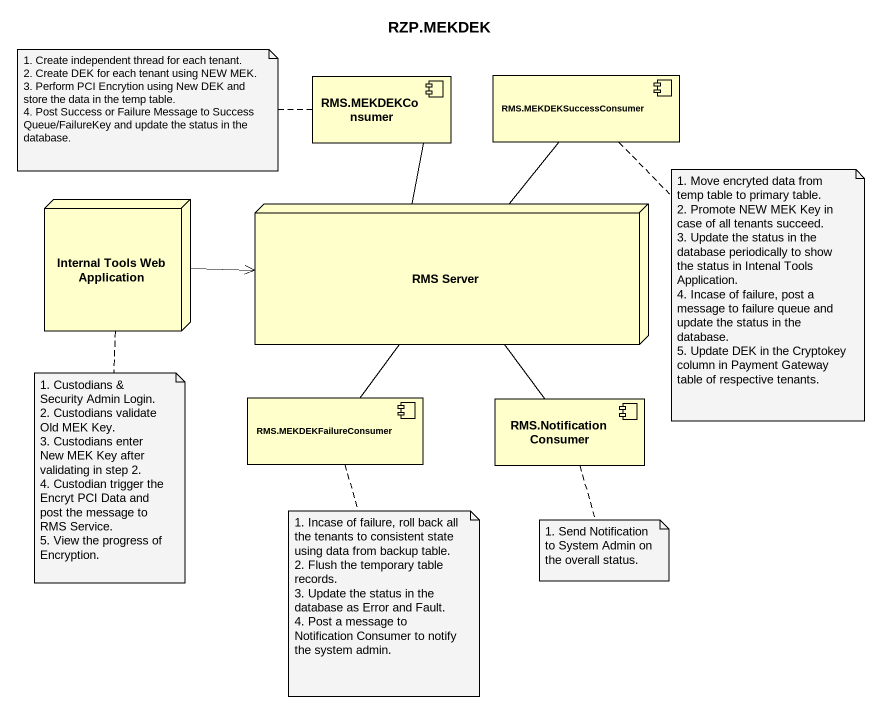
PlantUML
@startuml
title RZP.MEKDEK
component "RMS.MEKDEKConsumer" as RMS_MEKDEKConsumer
component "RMS.MEKDEKSuccessConsumer" as RMS_MEKDEKSuccessConsumer
node "Internal Tools Web Application" as Internal_Tools_Web
node "RMS Server" as RMS_Server
component "RMS.MEKDEKFailureConsumer" as RMS_MEKDEKFailureConsumer
component "RMS.NotificationConsumer" as RMS_NotificationConsumer
RMS_MEKDEKSuccessConsumer -- RMS_Server
Internal_Tools_Web -right-> RMS_Server
RMS_Server -up- RMS_MEKDEKConsumer
RMS_MEKDEKFailureConsumer -up- RMS_Server
RMS_NotificationConsumer -up- RMS_Server
note left of RMS_MEKDEKConsumer
  1. Create independent thread for each tenant.
  2. Create DEK for each tenant using NEW MEK.
  3. Perform PCI Encrytion using New DEK and store the data in the temp table.
  4. Post Success or Failure Message to Success Queue/FailureKey and update the status in the database.
end note
note bottom of RMS_MEKDEKSuccessConsumer
  1. Move encryted data from temp table to primary table.
  2. Promote NEW MEK Key in case of all tenants succeed.
  3. Update the status in the database periodically to show the status in Intenal Tools Application.
  4. Incase of failure, post a message to failure queue and update the status in the database.
  5. Update DEK in the Cryptokey column in Payment Gateway table of respective tenants.
end note
note bottom of Internal_Tools_Web
  1. Custodians & Security Admin Login.
  2. Custodians validate Old MEK Key.
  3. Custodians enter New MEK Key after validating in step 2.
  4. Custodian trigger the Encryt PCI Data and post the message to RMS Service.
  5. View the progress of Encryption.
end note
note bottom of RMS_MEKDEKFailureConsumer
  1. Incase of failure, roll back all the tenants to consistent state using data from backup table.
  2. Flush the temporary table records.
  3. Update the status in the database as Error and Fault.
  4. Post a message to Notification Consumer to notify the system admin.
end note
note bottom of RMS_NotificationConsumer : 1. Send Notification to System Admin on the overall status.
@enduml
